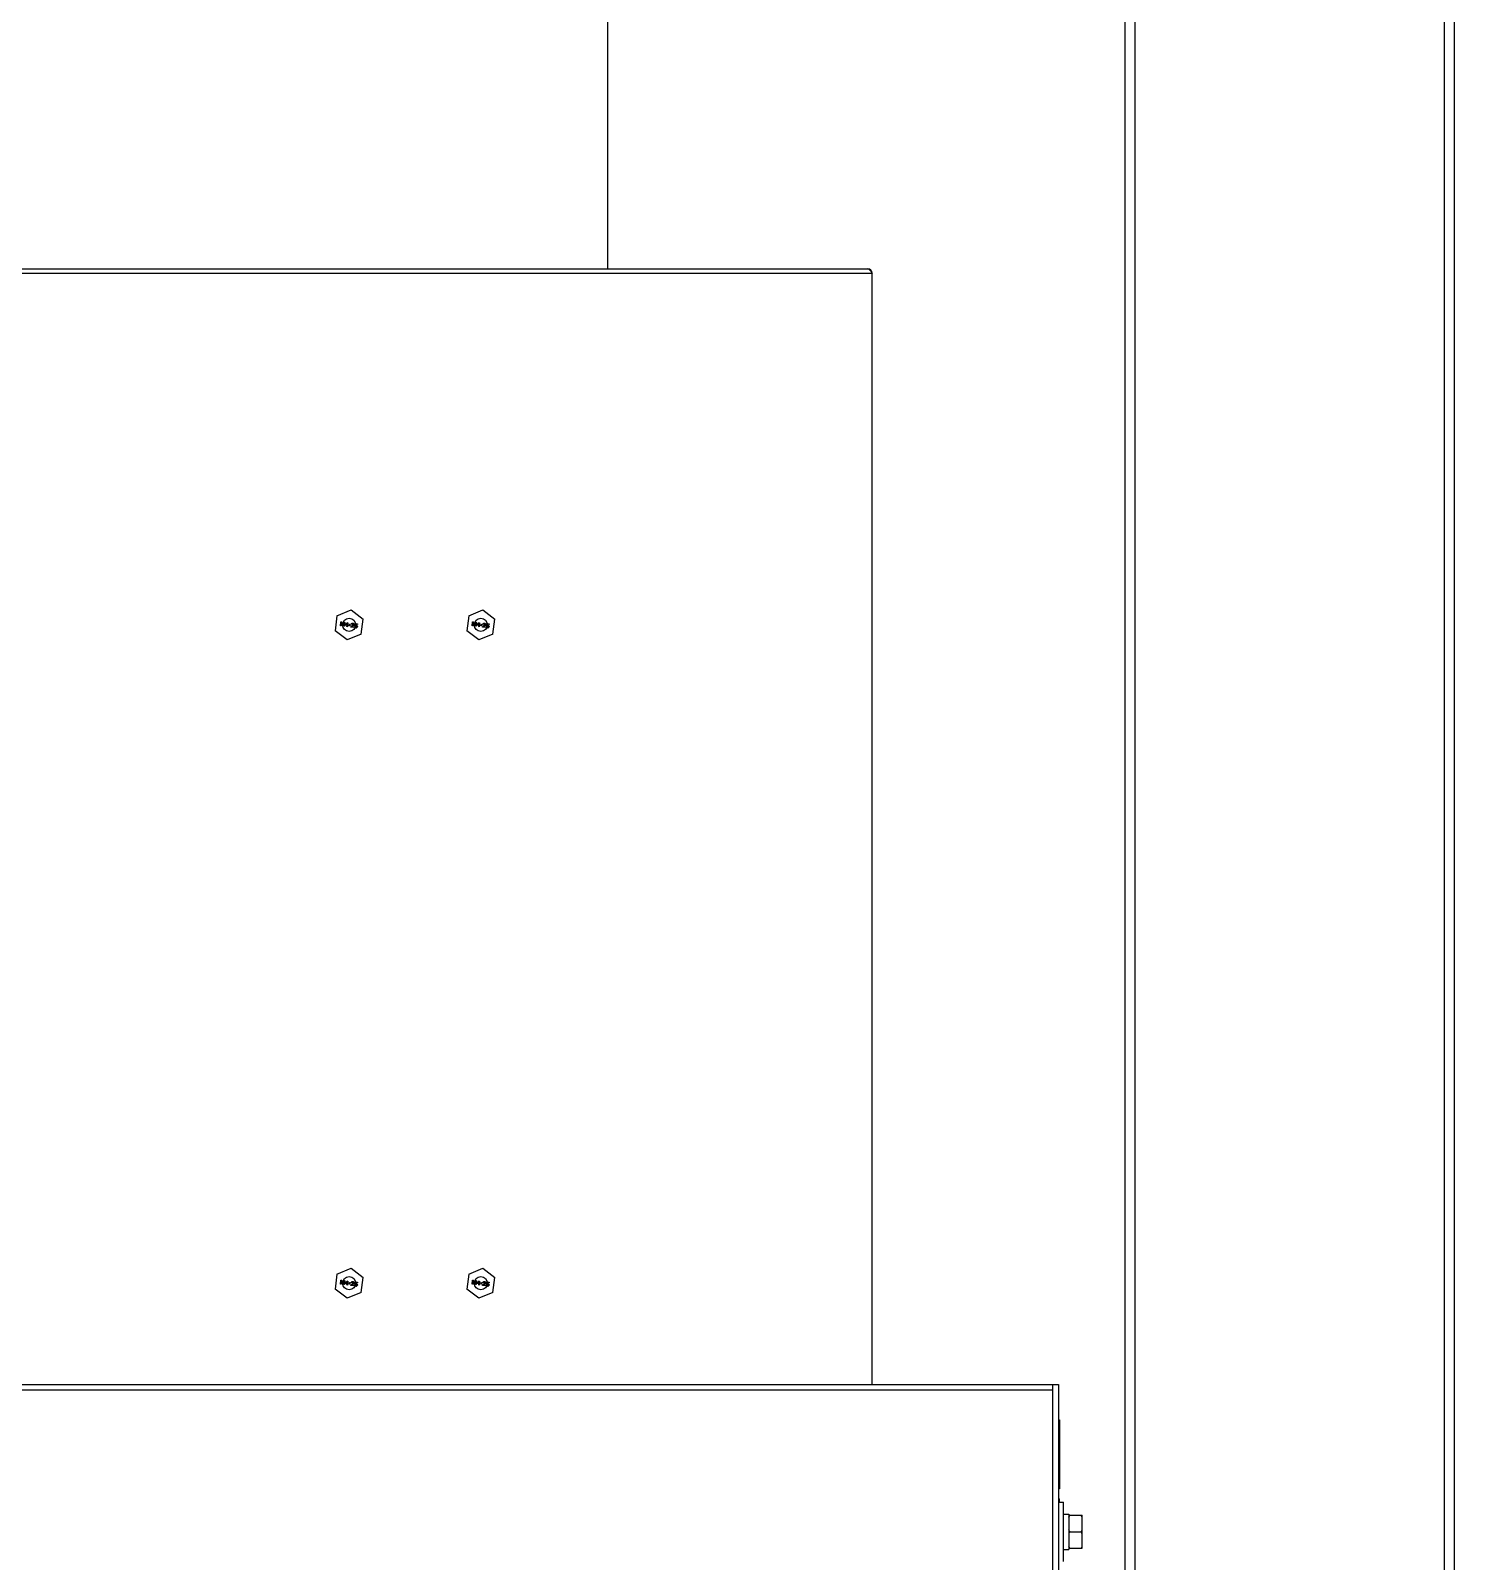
# Model space of a CAD drawing. Header units: millimetres. Extents: x 32496 to 166256, y 3504 to 23939.
# Drawn here: x 102593.6 to 103026.1, y 7928.1 to 8393.1 of the extents above; entities that cross this region are included whole.
import ezdxf

# ---------------------------------------------------------------- set-up
doc = ezdxf.new("R2010")
doc.units = ezdxf.units.MM
doc.layers.get('0').update_dxf_attribs({"lineweight": 35})
for name, color, linetype in [('2401-00854_BSO-M4-25_1_0', 7, 'Continuous'), ('2401-01144-S-M6-16HWM_1_0', 7, 'Continuous'), ('4215-19366_1_1_0', 7, 'Continuous'), ('4215-19373_1_1_0', 7, 'Continuous'), ('4215-23304_2_1_1_0', 7, 'Continuous'), ('4215-HRQZZ01_1_1_0', 7, 'Continuous'), ('FG-S100X100-2232_0', 7, 'Continuous'), ('QIAOJIA_0', 7, 'Continuous')]:
    doc.layers.add(name, color=color, linetype=linetype)

# ---------------------------------------------------------------- blocks, each defined once
blk = doc.blocks.new('gtrytrgtrr')
at = {"layer": '2401-00854_BSO-M4-25_1_0', "color": 7, "linetype": 'Continuous'}
for p, q in [((70909.83, -72861), (70909.25, -72865.58)), ((70909.83, -72861), (70914.09, -72859.21)), ((70914.09, -72859.21), (70917.77, -72862)), ((70917.19, -72866.58), (70917.77, -72862)), ((70949.83, -72861), (70949.25, -72865.58)), ((70949.83, -72861), (70954.09, -72859.21)), ((70954.09, -72859.21), (70957.77, -72862)), ((70957.19, -72866.58), (70957.77, -72862)), ((70912.93, -72868.37), (70909.25, -72865.58)), ((70910.88, -72864.06), (70911.03, -72862.87)), ((70911.03, -72864.08), (70910.88, -72864.06)), ((70911.03, -72862.87), (70911.26, -72862.9)), ((70911.15, -72863.15), (70911.03, -72864.08)), ((70911.15, -72863.15), (70911.38, -72864.13)), ((70911.49, -72864.01), (70911.26, -72862.9)), ((70911.58, -72864.15), (70911.38, -72864.13)), ((70912, -72863), (70911.49, -72864.01)), ((70911.58, -72864.15), (70912.04, -72863.26)), ((70911.92, -72864.2), (70912.04, -72863.26)), ((70912.07, -72864.21), (70911.92, -72864.2)), ((70912, -72863), (70912.22, -72863.02)), ((70912.22, -72863.02), (70912.07, -72864.21)), ((70912.32, -72863.89), (70912.34, -72863.73)), ((70912.91, -72863.96), (70912.32, -72863.89)), ((70913.02, -72863.12), (70912.34, -72863.73)), ((70912.51, -72863.75), (70912.99, -72863.33)), ((70912.51, -72863.75), (70912.93, -72863.81)), ((70912.87, -72864.31), (70912.91, -72863.96)), ((70913.02, -72864.33), (70912.87, -72864.31)), ((70912.93, -72863.81), (70912.99, -72863.33)), ((70917.19, -72866.58), (70912.93, -72868.37)), ((70913.02, -72863.12), (70913.17, -72863.14)), ((70913.06, -72863.98), (70913.02, -72864.33)), ((70913.31, -72864.01), (70913.06, -72863.98)), ((70913.17, -72863.14), (70913.08, -72863.83)), ((70913.08, -72863.83), (70913.33, -72863.86)), ((70913.33, -72863.86), (70913.31, -72864.01)), ((70913.69, -72863.8), (70913.52, -72863.93)), ((70913.52, -72863.93), (70913.54, -72863.96)), ((70913.54, -72863.96), (70913.68, -72863.85)), ((70913.59, -72863.61), (70913.56, -72863.63)), ((70913.56, -72863.63), (70913.69, -72863.8)), ((70913.69, -72863.75), (70913.59, -72863.61)), ((70913.66, -72864.03), (70913.68, -72863.85)), ((70913.71, -72864.03), (70913.66, -72864.03)), ((70913.69, -72863.75), (70913.72, -72863.57)), ((70913.73, -72863.86), (70913.71, -72864.03)), ((70913.72, -72863.57), (70913.77, -72863.58)), ((70913.73, -72863.86), (70913.84, -72864)), ((70913.77, -72863.58), (70913.74, -72863.76)), ((70913.88, -72863.65), (70913.74, -72863.76)), ((70913.74, -72863.81), (70913.91, -72863.67)), ((70913.87, -72863.98), (70913.74, -72863.81)), ((70913.84, -72864), (70913.87, -72863.98)), ((70913.91, -72863.67), (70913.88, -72863.65)), ((70914.01, -72864.46), (70914.02, -72864.33)), ((70914.9, -72864.57), (70914.01, -72864.46)), ((70914.8, -72863.79), (70914.02, -72864.33)), ((70914.18, -72863.45), (70914.15, -72863.55)), ((70914.27, -72863.57), (70914.15, -72863.55)), ((70914.3, -72863.36), (70914.18, -72863.45)), ((70914.22, -72864.36), (70914.91, -72863.88)), ((70914.22, -72864.36), (70914.92, -72864.44)), ((70914.27, -72863.57), (70914.33, -72863.5)), ((70914.4, -72863.32), (70914.3, -72863.36)), ((70914.33, -72863.5), (70914.41, -72863.45)), ((70914.58, -72863.32), (70914.4, -72863.32)), ((70914.41, -72863.45), (70914.54, -72863.44)), ((70914.64, -72863.46), (70914.54, -72863.44)), ((70914.58, -72863.32), (70914.68, -72863.33)), ((70914.64, -72863.46), (70914.76, -72863.5)), ((70914.82, -72863.38), (70914.68, -72863.33)), ((70914.76, -72863.5), (70914.83, -72863.56)), ((70914.86, -72863.69), (70914.8, -72863.79)), ((70914.92, -72863.44), (70914.82, -72863.38)), ((70914.83, -72863.56), (70914.87, -72863.64)), ((70914.86, -72863.69), (70914.87, -72863.64)), ((70914.92, -72864.44), (70914.9, -72864.57)), ((70914.91, -72863.88), (70914.97, -72863.81)), ((70915, -72863.55), (70914.92, -72863.44)), ((70914.97, -72863.81), (70915.01, -72863.71)), ((70915.02, -72863.66), (70915, -72863.55)), ((70915.02, -72863.66), (70915.01, -72863.71)), ((70915.14, -72864.29), (70915.29, -72864.31)), ((70915.14, -72864.29), (70915.17, -72864.4)), ((70915.17, -72864.06), (70915.25, -72863.41)), ((70915.34, -72864.09), (70915.17, -72864.06)), ((70915.17, -72864.4), (70915.24, -72864.51)), ((70915.24, -72864.51), (70915.35, -72864.6)), ((70915.25, -72863.41), (70916.09, -72863.51)), ((70915.32, -72864.42), (70915.29, -72864.31)), ((70915.36, -72863.55), (70915.31, -72863.95)), ((70915.44, -72863.89), (70915.31, -72863.95)), ((70915.39, -72864.48), (70915.32, -72864.42)), ((70915.34, -72864.09), (70915.45, -72864.02)), ((70915.35, -72864.6), (70915.47, -72864.64)), ((70916.08, -72863.64), (70915.36, -72863.55)), ((70915.49, -72864.52), (70915.39, -72864.48)), ((70915.57, -72863.88), (70915.44, -72863.89)), ((70915.45, -72864.02), (70915.55, -72864.01)), ((70915.62, -72864.66), (70915.47, -72864.64)), ((70915.49, -72864.52), (70915.64, -72864.54)), ((70915.7, -72864.03), (70915.55, -72864.01)), ((70915.57, -72863.88), (70915.72, -72863.9)), ((70915.62, -72864.66), (70915.75, -72864.65)), ((70915.74, -72864.52), (70915.64, -72864.54)), ((70915.7, -72864.03), (70915.8, -72864.07)), ((70915.84, -72863.94), (70915.72, -72863.9)), ((70915.82, -72864.48), (70915.74, -72864.52)), ((70915.75, -72864.65), (70915.88, -72864.59)), ((70915.8, -72864.07), (70915.86, -72864.13)), ((70915.88, -72864.41), (70915.82, -72864.48)), ((70915.95, -72864.03), (70915.84, -72863.94)), ((70915.86, -72864.13), (70915.9, -72864.21)), ((70915.91, -72864.34), (70915.88, -72864.41)), ((70915.88, -72864.59), (70915.97, -72864.5)), ((70915.9, -72864.21), (70915.92, -72864.29)), ((70915.91, -72864.34), (70915.92, -72864.29)), ((70916.01, -72864.15), (70915.95, -72864.03)), ((70915.97, -72864.5), (70916.03, -72864.38)), ((70916.05, -72864.28), (70916.01, -72864.15)), ((70916.05, -72864.28), (70916.03, -72864.38)), ((70916.09, -72863.51), (70916.08, -72863.64)), ((70952.93, -72868.37), (70949.25, -72865.58)), ((70950.88, -72864.06), (70951.03, -72862.87)), ((70951.03, -72864.08), (70950.88, -72864.06)), ((70951.03, -72862.87), (70951.26, -72862.9)), ((70951.15, -72863.15), (70951.03, -72864.08)), ((70951.15, -72863.15), (70951.38, -72864.13)), ((70951.49, -72864.01), (70951.26, -72862.9)), ((70951.58, -72864.15), (70951.38, -72864.13)), ((70952, -72863), (70951.49, -72864.01)), ((70951.58, -72864.15), (70952.04, -72863.26)), ((70951.92, -72864.2), (70952.04, -72863.26)), ((70952.07, -72864.21), (70951.92, -72864.2)), ((70952, -72863), (70952.22, -72863.02)), ((70952.22, -72863.02), (70952.07, -72864.21)), ((70952.32, -72863.89), (70952.34, -72863.73)), ((70952.91, -72863.96), (70952.32, -72863.89)), ((70953.02, -72863.12), (70952.34, -72863.73)), ((70952.51, -72863.75), (70952.99, -72863.33)), ((70952.51, -72863.75), (70952.93, -72863.81)), ((70952.87, -72864.31), (70952.91, -72863.96)), ((70953.02, -72864.33), (70952.87, -72864.31)), ((70952.93, -72863.81), (70952.99, -72863.33)), ((70957.19, -72866.58), (70952.93, -72868.37)), ((70953.02, -72863.12), (70953.17, -72863.14)), ((70953.06, -72863.98), (70953.02, -72864.33)), ((70953.31, -72864.01), (70953.06, -72863.98)), ((70953.17, -72863.14), (70953.08, -72863.83)), ((70953.08, -72863.83), (70953.33, -72863.86)), ((70953.33, -72863.86), (70953.31, -72864.01)), ((70953.69, -72863.8), (70953.52, -72863.93)), ((70953.52, -72863.93), (70953.54, -72863.96)), ((70953.54, -72863.96), (70953.68, -72863.85)), ((70953.59, -72863.61), (70953.56, -72863.63)), ((70953.56, -72863.63), (70953.69, -72863.8)), ((70953.69, -72863.75), (70953.59, -72863.61)), ((70953.66, -72864.03), (70953.68, -72863.85)), ((70953.71, -72864.03), (70953.66, -72864.03)), ((70953.69, -72863.75), (70953.72, -72863.57)), ((70953.73, -72863.86), (70953.71, -72864.03)), ((70953.72, -72863.57), (70953.77, -72863.58)), ((70953.73, -72863.86), (70953.84, -72864)), ((70953.77, -72863.58), (70953.74, -72863.76)), ((70953.88, -72863.65), (70953.74, -72863.76)), ((70953.74, -72863.81), (70953.91, -72863.67)), ((70953.87, -72863.98), (70953.74, -72863.81)), ((70953.84, -72864), (70953.87, -72863.98)), ((70953.91, -72863.67), (70953.88, -72863.65)), ((70954.01, -72864.46), (70954.02, -72864.33)), ((70954.9, -72864.57), (70954.01, -72864.46)), ((70954.8, -72863.79), (70954.02, -72864.33)), ((70954.18, -72863.45), (70954.15, -72863.55)), ((70954.27, -72863.57), (70954.15, -72863.55)), ((70954.3, -72863.36), (70954.18, -72863.45)), ((70954.22, -72864.36), (70954.91, -72863.88)), ((70954.22, -72864.36), (70954.92, -72864.44)), ((70954.27, -72863.57), (70954.33, -72863.5)), ((70954.4, -72863.32), (70954.3, -72863.36)), ((70954.33, -72863.5), (70954.41, -72863.45)), ((70954.58, -72863.32), (70954.4, -72863.32)), ((70954.41, -72863.45), (70954.54, -72863.44)), ((70954.64, -72863.46), (70954.54, -72863.44)), ((70954.58, -72863.32), (70954.68, -72863.33)), ((70954.64, -72863.46), (70954.76, -72863.5)), ((70954.82, -72863.38), (70954.68, -72863.33)), ((70954.76, -72863.5), (70954.83, -72863.56)), ((70954.86, -72863.69), (70954.8, -72863.79)), ((70954.92, -72863.44), (70954.82, -72863.38)), ((70954.83, -72863.56), (70954.87, -72863.64)), ((70954.86, -72863.69), (70954.87, -72863.64)), ((70954.92, -72864.44), (70954.9, -72864.57)), ((70954.91, -72863.88), (70954.97, -72863.81)), ((70955, -72863.55), (70954.92, -72863.44)), ((70954.97, -72863.81), (70955.01, -72863.71)), ((70955.02, -72863.66), (70955, -72863.55)), ((70955.02, -72863.66), (70955.01, -72863.71)), ((70955.14, -72864.29), (70955.29, -72864.31)), ((70955.14, -72864.29), (70955.17, -72864.4)), ((70955.17, -72864.06), (70955.25, -72863.41)), ((70955.34, -72864.09), (70955.17, -72864.06)), ((70955.17, -72864.4), (70955.24, -72864.51)), ((70955.24, -72864.51), (70955.35, -72864.6)), ((70955.25, -72863.41), (70956.09, -72863.51)), ((70955.32, -72864.42), (70955.29, -72864.31)), ((70955.36, -72863.55), (70955.31, -72863.95)), ((70955.44, -72863.89), (70955.31, -72863.95)), ((70955.39, -72864.48), (70955.32, -72864.42)), ((70955.34, -72864.09), (70955.45, -72864.02)), ((70955.35, -72864.6), (70955.47, -72864.64)), ((70956.08, -72863.64), (70955.36, -72863.55)), ((70955.49, -72864.52), (70955.39, -72864.48)), ((70955.57, -72863.88), (70955.44, -72863.89)), ((70955.45, -72864.02), (70955.55, -72864.01)), ((70955.62, -72864.66), (70955.47, -72864.64)), ((70955.49, -72864.52), (70955.64, -72864.54)), ((70955.7, -72864.03), (70955.55, -72864.01)), ((70955.57, -72863.88), (70955.72, -72863.9)), ((70955.62, -72864.66), (70955.75, -72864.65)), ((70955.74, -72864.52), (70955.64, -72864.54)), ((70955.7, -72864.03), (70955.8, -72864.07)), ((70955.84, -72863.94), (70955.72, -72863.9)), ((70955.82, -72864.48), (70955.74, -72864.52)), ((70955.75, -72864.65), (70955.88, -72864.59)), ((70955.8, -72864.07), (70955.86, -72864.13)), ((70955.88, -72864.41), (70955.82, -72864.48)), ((70955.95, -72864.03), (70955.84, -72863.94)), ((70955.86, -72864.13), (70955.9, -72864.21)), ((70955.91, -72864.34), (70955.88, -72864.41)), ((70955.88, -72864.59), (70955.97, -72864.5)), ((70955.9, -72864.21), (70955.92, -72864.29)), ((70955.91, -72864.34), (70955.92, -72864.29)), ((70956.01, -72864.15), (70955.95, -72864.03)), ((70955.97, -72864.5), (70956.03, -72864.38)), ((70956.05, -72864.28), (70956.01, -72864.15)), ((70956.05, -72864.28), (70956.03, -72864.38)), ((70956.09, -72863.51), (70956.08, -72863.64)), ((70909.83, -73061), (70909.25, -73065.58)), ((70909.83, -73061), (70914.09, -73059.21)), ((70914.09, -73059.21), (70917.77, -73062)), ((70917.19, -73066.58), (70917.77, -73062)), ((70949.83, -73061), (70949.25, -73065.58)), ((70949.83, -73061), (70954.09, -73059.21)), ((70954.09, -73059.21), (70957.77, -73062)), ((70957.19, -73066.58), (70957.77, -73062)), ((70912.93, -73068.37), (70909.25, -73065.58)), ((70910.88, -73064.06), (70911.03, -73062.87)), ((70911.03, -73064.08), (70910.88, -73064.06)), ((70911.03, -73062.87), (70911.26, -73062.9)), ((70911.15, -73063.15), (70911.03, -73064.08)), ((70911.15, -73063.15), (70911.38, -73064.13)), ((70911.49, -73064.01), (70911.26, -73062.9)), ((70911.58, -73064.15), (70911.38, -73064.13)), ((70912, -73063), (70911.49, -73064.01)), ((70911.58, -73064.15), (70912.04, -73063.26)), ((70911.92, -73064.2), (70912.04, -73063.26)), ((70912.07, -73064.21), (70911.92, -73064.2)), ((70912, -73063), (70912.22, -73063.02)), ((70912.22, -73063.02), (70912.07, -73064.21)), ((70912.32, -73063.89), (70912.34, -73063.73)), ((70912.91, -73063.96), (70912.32, -73063.89)), ((70913.02, -73063.12), (70912.34, -73063.73)), ((70912.51, -73063.75), (70912.99, -73063.33)), ((70912.51, -73063.75), (70912.93, -73063.81)), ((70912.87, -73064.31), (70912.91, -73063.96)), ((70913.02, -73064.33), (70912.87, -73064.31)), ((70912.93, -73063.81), (70912.99, -73063.33)), ((70917.19, -73066.58), (70912.93, -73068.37)), ((70913.02, -73063.12), (70913.17, -73063.14)), ((70913.06, -73063.98), (70913.02, -73064.33)), ((70913.31, -73064.01), (70913.06, -73063.98)), ((70913.17, -73063.14), (70913.08, -73063.83)), ((70913.08, -73063.83), (70913.33, -73063.86)), ((70913.33, -73063.86), (70913.31, -73064.01)), ((70913.69, -73063.8), (70913.52, -73063.93)), ((70913.52, -73063.93), (70913.54, -73063.96)), ((70913.54, -73063.96), (70913.68, -73063.85)), ((70913.59, -73063.61), (70913.56, -73063.63)), ((70913.56, -73063.63), (70913.69, -73063.8)), ((70913.69, -73063.75), (70913.59, -73063.61)), ((70913.66, -73064.03), (70913.68, -73063.85)), ((70913.71, -73064.03), (70913.66, -73064.03)), ((70913.69, -73063.75), (70913.72, -73063.57)), ((70913.73, -73063.86), (70913.71, -73064.03)), ((70913.72, -73063.57), (70913.77, -73063.58)), ((70913.73, -73063.86), (70913.84, -73064)), ((70913.77, -73063.58), (70913.74, -73063.76)), ((70913.88, -73063.65), (70913.74, -73063.76)), ((70913.74, -73063.81), (70913.91, -73063.67)), ((70913.87, -73063.98), (70913.74, -73063.81)), ((70913.84, -73064), (70913.87, -73063.98)), ((70913.91, -73063.67), (70913.88, -73063.65)), ((70914.01, -73064.46), (70914.02, -73064.33)), ((70914.9, -73064.57), (70914.01, -73064.46)), ((70914.8, -73063.79), (70914.02, -73064.33)), ((70914.18, -73063.45), (70914.15, -73063.55)), ((70914.27, -73063.57), (70914.15, -73063.55)), ((70914.3, -73063.36), (70914.18, -73063.45)), ((70914.22, -73064.36), (70914.91, -73063.88)), ((70914.22, -73064.36), (70914.92, -73064.44)), ((70914.27, -73063.57), (70914.33, -73063.5)), ((70914.4, -73063.32), (70914.3, -73063.36)), ((70914.33, -73063.5), (70914.41, -73063.45)), ((70914.58, -73063.32), (70914.4, -73063.32)), ((70914.41, -73063.45), (70914.54, -73063.44)), ((70914.64, -73063.46), (70914.54, -73063.44)), ((70914.58, -73063.32), (70914.68, -73063.33)), ((70914.64, -73063.46), (70914.76, -73063.5)), ((70914.82, -73063.38), (70914.68, -73063.33)), ((70914.76, -73063.5), (70914.83, -73063.56)), ((70914.86, -73063.69), (70914.8, -73063.79)), ((70914.92, -73063.44), (70914.82, -73063.38)), ((70914.83, -73063.56), (70914.87, -73063.64)), ((70914.86, -73063.69), (70914.87, -73063.64)), ((70914.92, -73064.44), (70914.9, -73064.57)), ((70914.91, -73063.88), (70914.97, -73063.81)), ((70915, -73063.55), (70914.92, -73063.44)), ((70914.97, -73063.81), (70915.01, -73063.71)), ((70915.02, -73063.66), (70915, -73063.55)), ((70915.02, -73063.66), (70915.01, -73063.71)), ((70915.14, -73064.29), (70915.29, -73064.31)), ((70915.14, -73064.29), (70915.17, -73064.4)), ((70915.17, -73064.06), (70915.25, -73063.41)), ((70915.34, -73064.09), (70915.17, -73064.06)), ((70915.17, -73064.4), (70915.24, -73064.51)), ((70915.24, -73064.51), (70915.35, -73064.6)), ((70915.25, -73063.41), (70916.09, -73063.51)), ((70915.32, -73064.42), (70915.29, -73064.31)), ((70915.36, -73063.55), (70915.31, -73063.95)), ((70915.44, -73063.89), (70915.31, -73063.95)), ((70915.39, -73064.48), (70915.32, -73064.42)), ((70915.34, -73064.09), (70915.45, -73064.02)), ((70915.35, -73064.6), (70915.47, -73064.64)), ((70916.08, -73063.64), (70915.36, -73063.55)), ((70915.49, -73064.52), (70915.39, -73064.48)), ((70915.57, -73063.88), (70915.44, -73063.89)), ((70915.45, -73064.02), (70915.55, -73064.01)), ((70915.62, -73064.66), (70915.47, -73064.64)), ((70915.49, -73064.52), (70915.64, -73064.54)), ((70915.7, -73064.03), (70915.55, -73064.01)), ((70915.57, -73063.88), (70915.72, -73063.9)), ((70915.62, -73064.66), (70915.75, -73064.65)), ((70915.74, -73064.52), (70915.64, -73064.54)), ((70915.7, -73064.03), (70915.8, -73064.07)), ((70915.84, -73063.94), (70915.72, -73063.9)), ((70915.82, -73064.48), (70915.74, -73064.52)), ((70915.75, -73064.65), (70915.88, -73064.59)), ((70915.8, -73064.07), (70915.86, -73064.13)), ((70915.88, -73064.41), (70915.82, -73064.48)), ((70915.95, -73064.03), (70915.84, -73063.94)), ((70915.86, -73064.13), (70915.9, -73064.21)), ((70915.91, -73064.34), (70915.88, -73064.41)), ((70915.88, -73064.59), (70915.97, -73064.5)), ((70915.9, -73064.21), (70915.92, -73064.29)), ((70915.91, -73064.34), (70915.92, -73064.29)), ((70916.01, -73064.15), (70915.95, -73064.03)), ((70915.97, -73064.5), (70916.03, -73064.38)), ((70916.05, -73064.28), (70916.01, -73064.15)), ((70916.05, -73064.28), (70916.03, -73064.38)), ((70916.09, -73063.51), (70916.08, -73063.64)), ((70952.93, -73068.37), (70949.25, -73065.58)), ((70950.88, -73064.06), (70951.03, -73062.87)), ((70951.03, -73064.08), (70950.88, -73064.06)), ((70951.03, -73062.87), (70951.26, -73062.9)), ((70951.15, -73063.15), (70951.03, -73064.08)), ((70951.15, -73063.15), (70951.38, -73064.13)), ((70951.49, -73064.01), (70951.26, -73062.9)), ((70951.58, -73064.15), (70951.38, -73064.13)), ((70952, -73063), (70951.49, -73064.01)), ((70951.58, -73064.15), (70952.04, -73063.26)), ((70951.92, -73064.2), (70952.04, -73063.26)), ((70952.07, -73064.21), (70951.92, -73064.2)), ((70952, -73063), (70952.22, -73063.02)), ((70952.22, -73063.02), (70952.07, -73064.21)), ((70952.32, -73063.89), (70952.34, -73063.73)), ((70952.91, -73063.96), (70952.32, -73063.89)), ((70953.02, -73063.12), (70952.34, -73063.73)), ((70952.51, -73063.75), (70952.99, -73063.33)), ((70952.51, -73063.75), (70952.93, -73063.81)), ((70952.87, -73064.31), (70952.91, -73063.96)), ((70953.02, -73064.33), (70952.87, -73064.31)), ((70952.93, -73063.81), (70952.99, -73063.33)), ((70957.19, -73066.58), (70952.93, -73068.37)), ((70953.02, -73063.12), (70953.17, -73063.14)), ((70953.06, -73063.98), (70953.02, -73064.33)), ((70953.31, -73064.01), (70953.06, -73063.98)), ((70953.17, -73063.14), (70953.08, -73063.83)), ((70953.08, -73063.83), (70953.33, -73063.86)), ((70953.33, -73063.86), (70953.31, -73064.01)), ((70953.69, -73063.8), (70953.52, -73063.93)), ((70953.52, -73063.93), (70953.54, -73063.96)), ((70953.54, -73063.96), (70953.68, -73063.85)), ((70953.59, -73063.61), (70953.56, -73063.63)), ((70953.56, -73063.63), (70953.69, -73063.8)), ((70953.69, -73063.75), (70953.59, -73063.61)), ((70953.66, -73064.03), (70953.68, -73063.85)), ((70953.71, -73064.03), (70953.66, -73064.03)), ((70953.69, -73063.75), (70953.72, -73063.57)), ((70953.73, -73063.86), (70953.71, -73064.03)), ((70953.72, -73063.57), (70953.77, -73063.58)), ((70953.73, -73063.86), (70953.84, -73064)), ((70953.77, -73063.58), (70953.74, -73063.76)), ((70953.88, -73063.65), (70953.74, -73063.76)), ((70953.74, -73063.81), (70953.91, -73063.67)), ((70953.87, -73063.98), (70953.74, -73063.81)), ((70953.84, -73064), (70953.87, -73063.98)), ((70953.91, -73063.67), (70953.88, -73063.65)), ((70954.01, -73064.46), (70954.02, -73064.33)), ((70954.9, -73064.57), (70954.01, -73064.46)), ((70954.8, -73063.79), (70954.02, -73064.33)), ((70954.18, -73063.45), (70954.15, -73063.55)), ((70954.27, -73063.57), (70954.15, -73063.55)), ((70954.3, -73063.36), (70954.18, -73063.45)), ((70954.22, -73064.36), (70954.91, -73063.88)), ((70954.22, -73064.36), (70954.92, -73064.44)), ((70954.27, -73063.57), (70954.33, -73063.5)), ((70954.4, -73063.32), (70954.3, -73063.36)), ((70954.33, -73063.5), (70954.41, -73063.45)), ((70954.58, -73063.32), (70954.4, -73063.32)), ((70954.41, -73063.45), (70954.54, -73063.44)), ((70954.64, -73063.46), (70954.54, -73063.44)), ((70954.58, -73063.32), (70954.68, -73063.33)), ((70954.64, -73063.46), (70954.76, -73063.5)), ((70954.82, -73063.38), (70954.68, -73063.33)), ((70954.76, -73063.5), (70954.83, -73063.56)), ((70954.86, -73063.69), (70954.8, -73063.79)), ((70954.92, -73063.44), (70954.82, -73063.38)), ((70954.83, -73063.56), (70954.87, -73063.64)), ((70954.86, -73063.69), (70954.87, -73063.64)), ((70954.92, -73064.44), (70954.9, -73064.57)), ((70954.91, -73063.88), (70954.97, -73063.81)), ((70955, -73063.55), (70954.92, -73063.44)), ((70954.97, -73063.81), (70955.01, -73063.71)), ((70955.02, -73063.66), (70955, -73063.55)), ((70955.02, -73063.66), (70955.01, -73063.71)), ((70955.14, -73064.29), (70955.29, -73064.31)), ((70955.14, -73064.29), (70955.17, -73064.4)), ((70955.17, -73064.06), (70955.25, -73063.41)), ((70955.34, -73064.09), (70955.17, -73064.06)), ((70955.17, -73064.4), (70955.24, -73064.51)), ((70955.24, -73064.51), (70955.35, -73064.6)), ((70955.25, -73063.41), (70956.09, -73063.51)), ((70955.32, -73064.42), (70955.29, -73064.31)), ((70955.36, -73063.55), (70955.31, -73063.95)), ((70955.44, -73063.89), (70955.31, -73063.95)), ((70955.39, -73064.48), (70955.32, -73064.42)), ((70955.34, -73064.09), (70955.45, -73064.02)), ((70955.35, -73064.6), (70955.47, -73064.64)), ((70956.08, -73063.64), (70955.36, -73063.55)), ((70955.49, -73064.52), (70955.39, -73064.48)), ((70955.57, -73063.88), (70955.44, -73063.89)), ((70955.45, -73064.02), (70955.55, -73064.01)), ((70955.62, -73064.66), (70955.47, -73064.64)), ((70955.49, -73064.52), (70955.64, -73064.54)), ((70955.7, -73064.03), (70955.55, -73064.01)), ((70955.57, -73063.88), (70955.72, -73063.9)), ((70955.62, -73064.66), (70955.75, -73064.65)), ((70955.74, -73064.52), (70955.64, -73064.54)), ((70955.7, -73064.03), (70955.8, -73064.07)), ((70955.84, -73063.94), (70955.72, -73063.9)), ((70955.82, -73064.48), (70955.74, -73064.52)), ((70955.75, -73064.65), (70955.88, -73064.59)), ((70955.8, -73064.07), (70955.86, -73064.13)), ((70955.88, -73064.41), (70955.82, -73064.48)), ((70955.95, -73064.03), (70955.84, -73063.94)), ((70955.86, -73064.13), (70955.9, -73064.21)), ((70955.91, -73064.34), (70955.88, -73064.41)), ((70955.88, -73064.59), (70955.97, -73064.5)), ((70955.9, -73064.21), (70955.92, -73064.29)), ((70955.91, -73064.34), (70955.92, -73064.29)), ((70956.01, -73064.15), (70955.95, -73064.03)), ((70955.97, -73064.5), (70956.03, -73064.38)), ((70956.05, -73064.28), (70956.01, -73064.15)), ((70956.05, -73064.28), (70956.03, -73064.38)), ((70956.09, -73063.51), (70956.08, -73063.64))]:
    blk.add_line(p, q, dxfattribs=at)
at = {"layer": '2401-01144-S-M6-16HWM_1_0', "color": 7, "linetype": 'Continuous'}
for p, q in [((71128.96, -73130.29), (71130.56, -73130.29)), ((71130.56, -73148.29), (71130.56, -73130.29)), ((71130.56, -73133.94), (71132.16, -73133.94)), ((71132.16, -73133.94), (71132.16, -73144.64)), ((71132.16, -73134.29), (71136.16, -73134.29)), ((71136.16, -73144.29), (71136.16, -73134.29)), ((71132.46, -73139.29), (71135.86, -73139.29)), ((71130.56, -73144.64), (71132.16, -73144.64)), ((71132.16, -73144.29), (71136.16, -73144.29))]:
    blk.add_line(p, q, dxfattribs=at)
for points, knots in [([(71132.16, -73134.86), (71132.18, -73134.81), (71132.28, -73134.62), (71132.38, -73134.43), (71132.46, -73134.29)], [0, 0, 0, 0, 0.249157, 1, 1, 1, 1]), ([(71136.16, -73134.86), (71136.14, -73134.81), (71136.05, -73134.62), (71135.94, -73134.43), (71135.86, -73134.29)], [0, 0, 0, 0, 0.249157, 1, 1, 1, 1]), ([(71132.46, -73139.29), (71132.44, -73139.24), (71132.33, -73139.06), (71132.23, -73138.87), (71132.16, -73138.72)], [0, 0, 0, 0, 0.250877, 1, 1, 1, 1]), ([(71132.16, -73139.86), (71132.18, -73139.81), (71132.28, -73139.62), (71132.38, -73139.43), (71132.46, -73139.29)], [0, 0, 0, 0, 0.249157, 1, 1, 1, 1]), ([(71135.86, -73139.29), (71135.89, -73139.24), (71136, -73139.06), (71136.09, -73138.87), (71136.16, -73138.72)], [0, 0, 0, 0, 0.250877, 1, 1, 1, 1]), ([(71136.16, -73139.86), (71136.14, -73139.81), (71136.05, -73139.62), (71135.94, -73139.43), (71135.86, -73139.29)], [0, 0, 0, 0, 0.249157, 1, 1, 1, 1]), ([(71132.46, -73144.29), (71132.44, -73144.24), (71132.33, -73144.06), (71132.23, -73143.87), (71132.16, -73143.72)], [0, 0, 0, 0, 0.250877, 1, 1, 1, 1]), ([(71135.86, -73144.29), (71135.89, -73144.24), (71136, -73144.06), (71136.09, -73143.87), (71136.16, -73143.72)], [0, 0, 0, 0, 0.250877, 1, 1, 1, 1])]:
    blk.add_open_spline(points, degree=3, knots=knots, dxfattribs=at)
at = {"layer": '4215-19366_1_1_0', "color": 7, "linetype": 'Continuous'}
for p in [(71128.96, -73129.29), (71129.26, -73130.29)]:
    blk.add_line(p, (71129.26, -73129.29), dxfattribs=at)
at = {"layer": '4215-19373_1_1_0', "color": 7, "linetype": 'Continuous'}
for p, q in [((71128.96, -73105.29), (71129.26, -73105.29)), ((71129.26, -73105.29), (71129.26, -73126.29)), ((71129.26, -73126.29), (71128.96, -73126.29))]:
    blk.add_line(p, q, dxfattribs=at)
at = {"layer": '4215-19373_1_1_0', "color": 9, "linetype": 'Continuous'}
blk.add_line((71128.96, -73125.09), (71129.26, -73125.09), dxfattribs=at)
at = {"layer": '4215-19373_1_1_0', "color": 7, "linetype": 'Continuous'}
blk.add_arc((71127.26, -73106.29), 2, 30.0008, 31.6001, dxfattribs=at)
at = {"layer": '4215-23304_2_1_1_0', "color": 7, "linetype": 'Continuous'}
for p, q in [((70394.56, -73094.54), (71128.96, -73094.54)), ((71127.26, -73096.24), (71127.26, -73094.54)), ((71128.96, -73094.54), (71128.96, -74416.04))]:
    blk.add_line(p, q, dxfattribs=at)
at = {"layer": '4215-23304_2_1_1_0', "color": 9, "linetype": 'Continuous'}
for p, q in [((71127.26, -73096.24), (70396.26, -73096.24)), ((71127.26, -74414.34), (71127.26, -73096.24))]:
    blk.add_line(p, q, dxfattribs=at)
at = {"layer": '4215-HRQZZ01_1_1_0', "color": 7, "linetype": 'Continuous'}
for p, q in [((70456.01, -72755.59), (71071.01, -72755.59)), ((71072.41, -73094.54), (71072.41, -72756.99))]:
    blk.add_line(p, q, dxfattribs=at)
at = {"layer": '4215-HRQZZ01_1_1_0', "color": 9, "linetype": 'Continuous'}
blk.add_line((71072.41, -72756.99), (70454.61, -72756.99), dxfattribs=at)
at = {"layer": '4215-HRQZZ01_1_1_0', "color": 7, "linetype": 'Continuous'}
for centre in [(70913.51, -72863.79), (70953.51, -72863.79), (70913.51, -73063.79), (70953.51, -73063.79)]:
    blk.add_circle(centre, 2, dxfattribs=at)
blk.add_arc((71071.01, -72756.99), 1.4, 0, 90, dxfattribs=at)
blk.add_open_spline([(71071.01, -72755.59), (71071.07, -72755.59), (71071.19, -72755.61), (71071.37, -72755.7), (71071.55, -72755.83), (71071.79, -72756.08), (71072.08, -72756.47), (71072.3, -72756.81), (71072.41, -72756.99)], degree=3, knots=[0, 0, 0, 0, 0.086372, 0.180579, 0.286593, 0.407312, 0.687139, 1, 1, 1, 1], dxfattribs=at)
at = {"layer": 'FG-S100X100-2232_0', "color": 7, "linetype": 'Continuous'}
for p, q in [((71149.26, -74723.29), (71149.26, -72451.29)), ((71249.26, -74723.29), (71249.26, -72451.29))]:
    blk.add_line(p, q, dxfattribs=at)
at = {"layer": 'FG-S100X100-2232_0', "color": 9, "linetype": 'Continuous'}
for p, q in [((71152.26, -74723.29), (71152.26, -72451.29)), ((71246.26, -74723.29), (71246.26, -72451.29))]:
    blk.add_line(p, q, dxfattribs=at)
at = {"layer": 'QIAOJIA_0', "color": 7, "linetype": 'Continuous'}
blk.add_line((70991.96, -72509.09), (70991.96, -72755.59), dxfattribs=at)

msp = doc.modelspace()

# ---------------------------------------------------------------- block references
msp.add_blockref('gtrytrgtrr', (31776.885, 81076.369))

doc.saveas('drawing.dxf')
